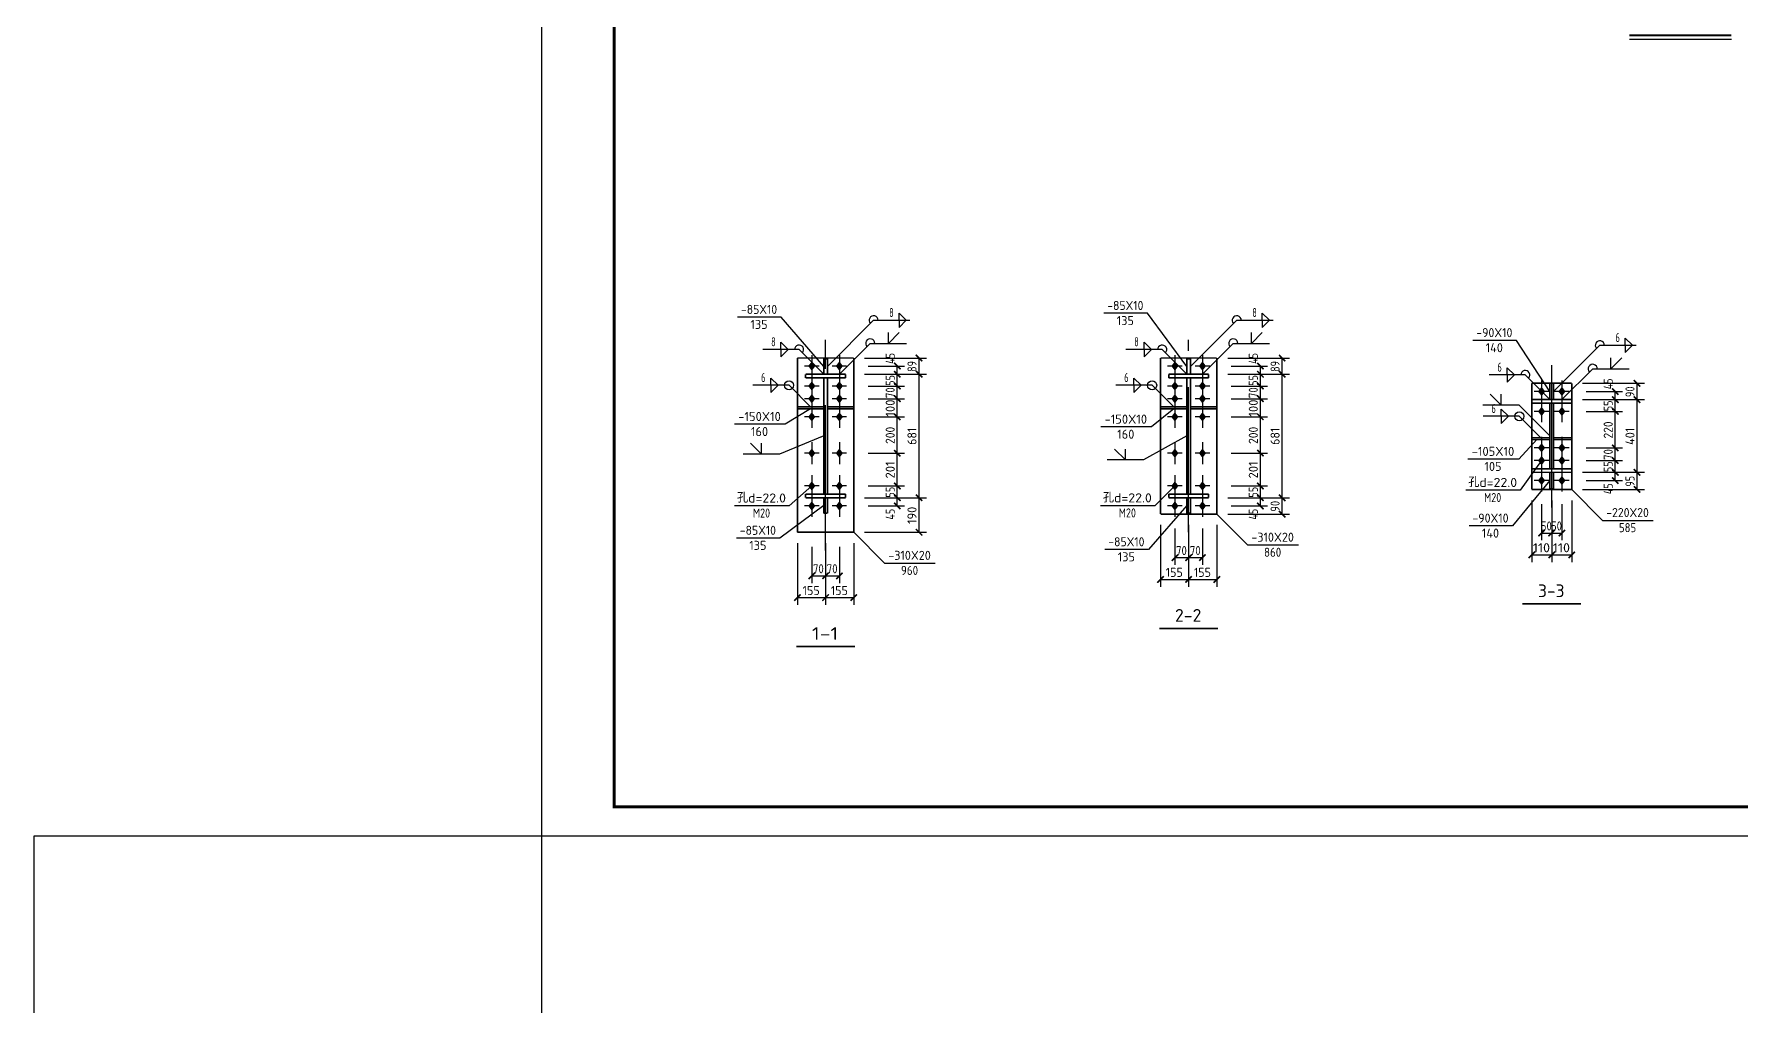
# Model space of a CAD drawing. Extents: x -17471 to 313636, y -71590 to 757901.
# Drawn here: x 170065 to 228823, y 549463 to 582924 of the extents above; entities that cross this region are included whole.
import ezdxf
from ezdxf.enums import TextEntityAlignment as Align

# ---------------------------------------------------------------- set-up
doc = ezdxf.new("R2010")
doc.units = 0
doc.header["$LTSCALE"] = 1000
doc.header["$MEASUREMENT"] = 0
doc.linetypes.add('6', pattern=[8.75, 5, -1.25, 1.25, -1.25])
for name, color, linetype in [('10', 7, 'Continuous'), ('20', 2, 'Continuous'), ('DIM_SYMB', 3, 'Continuous'), ('PUB_TITLE', 4, 'Continuous'), ('尺寸标注', 253, 'Continuous'), ('焊缝标注', 253, 'Continuous'), ('螺栓孔标注', 253, 'Continuous'), ('钢板标注', 253, 'Continuous')]:
    doc.layers.add(name, color=color, linetype=linetype)
doc.styles.add('TSSD_REIN', font='Tssdeng.shx', dxfattribs={"width": 0.7, "bigfont": 'hztxt.shx'})

msp = doc.modelspace()

# ---------------------------------------------------------------- linework, layer by layer
msp.add_lwpolyline([(187535.9, 543130.5), (170064.7, 543130.5), (170064.7, 555320.6), (187535.9, 555320.6)], close=True)
at = {"layer": '10', "color": 7, "linetype": '6'}
for p, q in [((197311.9, 565146.9), (197311.9, 572396.9)), ((209811.9, 565771.9), (209811.9, 572396.9)), ((222311.9, 566619.4), (222311.9, 571525.7))]:
    msp.add_line(p, q, dxfattribs=at)
at = {"layer": '10', "color": 253}
for p, q in [((196836.9, 571870.1), (196836.9, 571120.1)), ((197786.9, 571870.1), (197786.9, 571120.1)), ((209336.9, 571870.1), (209336.9, 571120.1)), ((210286.9, 571870.1), (210286.9, 571120.1)), ((197086.9, 571495.1), (196586.9, 571495.1)), ((196836.9, 571182.6), (196836.9, 570432.6)), ((198036.9, 571495.1), (197536.9, 571495.1)), ((197786.9, 571182.6), (197786.9, 570432.6)), ((209586.9, 571495.1), (209086.9, 571495.1)), ((209336.9, 571182.6), (209336.9, 570432.6)), ((210536.9, 571495.1), (210036.9, 571495.1)), ((210286.9, 571182.6), (210286.9, 570432.6)), ((197086.9, 570807.6), (196586.9, 570807.6)), ((196836.9, 570745.1), (196836.9, 569995.1)), ((198036.9, 570807.6), (197536.9, 570807.6)), ((197786.9, 570745.1), (197786.9, 569995.1)), ((209586.9, 570807.6), (209086.9, 570807.6)), ((209336.9, 570745.1), (209336.9, 569995.1)), ((210536.9, 570807.6), (210036.9, 570807.6)), ((210286.9, 570745.1), (210286.9, 569995.1)), ((222211.9, 570619.4), (221711.9, 570619.4)), ((221961.9, 570994.4), (221961.9, 570244.4)), ((222911.9, 570619.4), (222411.9, 570619.4)), ((222661.9, 570994.4), (222661.9, 570244.4)), ((197086.9, 570370.1), (196586.9, 570370.1)), ((196836.9, 570120.1), (196836.9, 569370.1)), ((198036.9, 570370.1), (197536.9, 570370.1)), ((197786.9, 570120.1), (197786.9, 569370.1)), ((209586.9, 570370.1), (209086.9, 570370.1)), ((209336.9, 570120.1), (209336.9, 569370.1)), ((210536.9, 570370.1), (210036.9, 570370.1)), ((210286.9, 570120.1), (210286.9, 569370.1)), ((221961.9, 570306.9), (221961.9, 569556.9)), ((222661.9, 570306.9), (222661.9, 569556.9)), ((197086.9, 569745.1), (196586.9, 569745.1)), ((198036.9, 569745.1), (197536.9, 569745.1)), ((209586.9, 569745.1), (209086.9, 569745.1)), ((210536.9, 569745.1), (210036.9, 569745.1)), ((222211.9, 569931.9), (221711.9, 569931.9)), ((222911.9, 569931.9), (222411.9, 569931.9)), ((196836.9, 568870.1), (196836.9, 568120.1)), ((197786.9, 568870.1), (197786.9, 568120.1)), ((209336.9, 568870.1), (209336.9, 568120.1)), ((210286.9, 568870.1), (210286.9, 568120.1)), ((221961.9, 569053.8), (221961.9, 568303.8)), ((222661.9, 569053.8), (222661.9, 568303.8)), ((197086.9, 568495.1), (196586.9, 568495.1)), ((198036.9, 568495.1), (197536.9, 568495.1)), ((209586.9, 568495.1), (209086.9, 568495.1)), ((210536.9, 568495.1), (210036.9, 568495.1)), ((222211.9, 568678.8), (221711.9, 568678.8)), ((222211.9, 568241.3), (221711.9, 568241.3)), ((221961.9, 568616.3), (221961.9, 567866.3)), ((222911.9, 568678.8), (222411.9, 568678.8)), ((222911.9, 568241.3), (222411.9, 568241.3)), ((222661.9, 568616.3), (222661.9, 567866.3)), ((196836.9, 567740.7), (196836.9, 566990.7)), ((197786.9, 567740.7), (197786.9, 566990.7)), ((209336.9, 567740.7), (209336.9, 566990.7)), ((210286.9, 567740.7), (210286.9, 566990.7)), ((221961.9, 567928.8), (221961.9, 567178.8)), ((222661.9, 567928.8), (222661.9, 567178.8)), ((197086.9, 567365.7), (196586.9, 567365.7)), ((196836.9, 567053.2), (196836.9, 566303.2)), ((198036.9, 567365.7), (197536.9, 567365.7)), ((197786.9, 567053.2), (197786.9, 566303.2)), ((209586.9, 567365.7), (209086.9, 567365.7)), ((209336.9, 567053.2), (209336.9, 566303.2)), ((210536.9, 567365.7), (210036.9, 567365.7)), ((210286.9, 567053.2), (210286.9, 566303.2)), ((222211.9, 567553.8), (221711.9, 567553.8)), ((222911.9, 567553.8), (222411.9, 567553.8)), ((197086.9, 566678.2), (196586.9, 566678.2)), ((198036.9, 566678.2), (197536.9, 566678.2)), ((209586.9, 566678.2), (209086.9, 566678.2)), ((210536.9, 566678.2), (210036.9, 566678.2))]:
    msp.add_line(p, q, dxfattribs=at)
at = {"layer": '10', "color": 3, "const_width": 56.2}
for points in [[(197999.4, 571213.8), (196624.4, 571213.8)], [(196624.4, 571213.8), (196624.4, 571088.8)], [(197999.4, 571088.8), (197999.4, 571213.8)], [(210499.4, 571213.8), (209124.4, 571213.8)], [(209124.4, 571213.8), (209124.4, 571088.8)], [(210499.4, 571088.8), (210499.4, 571213.8)], [(196624.4, 571088.8), (197999.4, 571088.8)], [(197249.4, 567084.4), (197249.4, 571088.8)], [(197374.4, 567084.4), (197374.4, 571088.8)], [(209124.4, 571088.8), (210499.4, 571088.8)], [(209749.4, 567084.4), (209749.4, 571088.8)], [(209874.4, 567084.4), (209874.4, 571088.8)], [(222999.4, 570338.2), (221624.4, 570338.2)], [(221624.4, 570338.2), (221624.4, 570213.2)], [(221624.4, 570213.2), (222999.4, 570213.2)], [(222249.4, 567960.1), (222249.4, 570213.2)], [(222374.4, 567960.1), (222374.4, 570213.2)], [(222999.4, 570213.2), (222999.4, 570338.2)], [(222999.4, 567960.1), (221624.4, 567960.1)], [(221624.4, 567960.1), (221624.4, 567835.1)], [(221624.4, 567835.1), (222999.4, 567835.1)], [(222999.4, 567835.1), (222999.4, 567960.1)], [(197999.4, 567084.4), (196624.4, 567084.4)], [(196624.4, 567084.4), (196624.4, 566959.4)], [(197999.4, 566959.4), (197999.4, 567084.4)], [(210499.4, 567084.4), (209124.4, 567084.4)], [(209124.4, 567084.4), (209124.4, 566959.4)], [(210499.4, 566959.4), (210499.4, 567084.4)], [(196624.4, 566959.4), (197999.4, 566959.4)], [(209124.4, 566959.4), (210499.4, 566959.4)]]:
    msp.add_lwpolyline(points, dxfattribs=at)
at = {"layer": '10', "const_width": 56.2}
for points in [[(221299.4, 563306.9), (223324.4, 563306.9)], [(208799.4, 562459.4), (210824.4, 562459.4)], [(196299.4, 561834.4), (198324.4, 561834.4)]]:
    msp.add_lwpolyline(points, dxfattribs=at)
at = {"layer": '10'}
for points in [[(196836.9, 571657.6), (196711.9, 571495.1), (196961.9, 571495.1), (196836.9, 571332.6)], [(197786.9, 571657.6), (197661.9, 571495.1), (197911.9, 571495.1), (197786.9, 571332.6)], [(209336.9, 571657.6), (209211.9, 571495.1), (209461.9, 571495.1), (209336.9, 571332.6)], [(210286.9, 571657.6), (210161.9, 571495.1), (210411.9, 571495.1), (210286.9, 571332.6)], [(196836.9, 570970.1), (196711.9, 570807.6), (196961.9, 570807.6), (196836.9, 570645.1)], [(197786.9, 570970.1), (197661.9, 570807.6), (197911.9, 570807.6), (197786.9, 570645.1)], [(209336.9, 570970.1), (209211.9, 570807.6), (209461.9, 570807.6), (209336.9, 570645.1)], [(210286.9, 570970.1), (210161.9, 570807.6), (210411.9, 570807.6), (210286.9, 570645.1)], [(221961.9, 570781.9), (221836.9, 570619.4), (222086.9, 570619.4), (221961.9, 570456.9)], [(222661.9, 570781.9), (222536.9, 570619.4), (222786.9, 570619.4), (222661.9, 570456.9)], [(196836.9, 570532.6), (196711.9, 570370.1), (196961.9, 570370.1), (196836.9, 570207.6)], [(197786.9, 570532.6), (197661.9, 570370.1), (197911.9, 570370.1), (197786.9, 570207.6)], [(209336.9, 570532.6), (209211.9, 570370.1), (209461.9, 570370.1), (209336.9, 570207.6)], [(210286.9, 570532.6), (210161.9, 570370.1), (210411.9, 570370.1), (210286.9, 570207.6)], [(221961.9, 570094.4), (221836.9, 569931.9), (222086.9, 569931.9), (221961.9, 569769.4)], [(222661.9, 570094.4), (222536.9, 569931.9), (222786.9, 569931.9), (222661.9, 569769.4)], [(196836.9, 569907.6), (196711.9, 569745.1), (196961.9, 569745.1), (196836.9, 569582.6)], [(197786.9, 569907.6), (197661.9, 569745.1), (197911.9, 569745.1), (197786.9, 569582.6)], [(209336.9, 569907.6), (209211.9, 569745.1), (209461.9, 569745.1), (209336.9, 569582.6)], [(210286.9, 569907.6), (210161.9, 569745.1), (210411.9, 569745.1), (210286.9, 569582.6)], [(221961.9, 568841.3), (221836.9, 568678.8), (222086.9, 568678.8), (221961.9, 568516.3)], [(222661.9, 568841.3), (222536.9, 568678.8), (222786.9, 568678.8), (222661.9, 568516.3)], [(196836.9, 568657.6), (196711.9, 568495.1), (196961.9, 568495.1), (196836.9, 568332.6)], [(197786.9, 568657.6), (197661.9, 568495.1), (197911.9, 568495.1), (197786.9, 568332.6)], [(209336.9, 568657.6), (209211.9, 568495.1), (209461.9, 568495.1), (209336.9, 568332.6)], [(210286.9, 568657.6), (210161.9, 568495.1), (210411.9, 568495.1), (210286.9, 568332.6)], [(221961.9, 568403.8), (221836.9, 568241.3), (222086.9, 568241.3), (221961.9, 568078.8)], [(222661.9, 568403.8), (222536.9, 568241.3), (222786.9, 568241.3), (222661.9, 568078.8)], [(221961.9, 567716.3), (221836.9, 567553.8), (222086.9, 567553.8), (221961.9, 567391.3)], [(222661.9, 567716.3), (222536.9, 567553.8), (222786.9, 567553.8), (222661.9, 567391.3)], [(196836.9, 567528.2), (196711.9, 567365.7), (196961.9, 567365.7), (196836.9, 567203.2)], [(197786.9, 567528.2), (197661.9, 567365.7), (197911.9, 567365.7), (197786.9, 567203.2)], [(209336.9, 567528.2), (209211.9, 567365.7), (209461.9, 567365.7), (209336.9, 567203.2)], [(210286.9, 567528.2), (210161.9, 567365.7), (210411.9, 567365.7), (210286.9, 567203.2)], [(196836.9, 566840.7), (196711.9, 566678.2), (196961.9, 566678.2), (196836.9, 566515.7)], [(197786.9, 566840.7), (197661.9, 566678.2), (197911.9, 566678.2), (197786.9, 566515.7)], [(209336.9, 566840.7), (209211.9, 566678.2), (209461.9, 566678.2), (209336.9, 566515.7)], [(210286.9, 566840.7), (210161.9, 566678.2), (210411.9, 566678.2), (210286.9, 566515.7)]]:
    msp.add_solid(points, dxfattribs=at)
at = {"layer": '20', "const_width": 56.2}
for points in [[(198280.7, 571771.9), (196343.2, 571771.9)], [(196343.2, 571771.9), (196343.2, 565771.9)], [(197374.4, 571745.1), (197249.4, 571745.1)], [(197249.4, 571745.1), (197249.4, 571213.8)], [(197374.4, 571213.8), (197374.4, 571745.1)], [(198280.7, 565771.9), (198280.7, 571771.9)], [(210780.7, 571771.9), (208843.2, 571771.9)], [(208843.2, 571771.9), (208843.2, 566396.9)], [(209874.4, 571745.1), (209749.4, 571745.1)], [(209749.4, 571745.1), (209749.4, 571213.8)], [(209874.4, 571213.8), (209874.4, 571745.1)], [(210780.7, 566396.9), (210780.7, 571771.9)], [(197249.4, 571213.8), (197374.4, 571213.8)], [(209749.4, 571213.8), (209874.4, 571213.8)], [(222999.4, 570900.7), (221624.4, 570900.7)], [(221624.4, 570900.7), (221624.4, 567244.4)], [(222374.4, 570900.7), (222249.4, 570900.7)], [(222249.4, 570900.7), (222249.4, 570338.2)], [(222374.4, 570338.2), (222374.4, 570900.7)], [(222999.4, 567244.4), (222999.4, 570900.7)], [(197249.4, 570088.8), (196343.2, 570088.8)], [(196343.2, 570088.8), (196343.2, 570026.3)], [(196343.2, 570026.3), (197249.4, 570026.3)], [(197249.4, 570026.3), (197249.4, 570088.8)], [(197374.4, 570088.8), (198280.7, 570088.8)], [(197374.4, 570026.3), (197374.4, 570088.8)], [(198280.7, 570026.3), (197374.4, 570026.3)], [(198280.7, 570088.8), (198280.7, 570026.3)], [(209749.4, 570088.8), (208843.2, 570088.8)], [(208843.2, 570088.8), (208843.2, 570026.3)], [(208843.2, 570026.3), (209749.4, 570026.3)], [(209749.4, 570026.3), (209749.4, 570088.8)], [(209874.4, 570088.8), (210780.7, 570088.8)], [(209874.4, 570026.3), (209874.4, 570088.8)], [(210780.7, 570026.3), (209874.4, 570026.3)], [(210780.7, 570088.8), (210780.7, 570026.3)], [(222249.4, 570338.2), (222374.4, 570338.2)], [(221624.4, 568960.1), (221624.4, 569022.6)], [(221624.4, 569022.6), (222249.4, 569022.6)], [(222249.4, 568960.1), (221624.4, 568960.1)], [(222249.4, 569022.6), (222249.4, 568960.1)], [(222999.4, 569022.6), (222374.4, 569022.6)], [(222374.4, 569022.6), (222374.4, 568960.1)], [(222374.4, 568960.1), (222999.4, 568960.1)], [(222999.4, 568960.1), (222999.4, 569022.6)], [(222249.4, 567835.1), (222374.4, 567835.1)], [(222249.4, 567272.6), (222249.4, 567835.1)], [(222374.4, 567835.1), (222374.4, 567272.6)], [(221624.4, 567244.4), (222999.4, 567244.4)], [(222374.4, 567272.6), (222249.4, 567272.6)], [(197249.4, 566959.4), (197374.4, 566959.4)], [(197249.4, 566428.2), (197249.4, 566959.4)], [(197374.4, 566428.2), (197249.4, 566428.2)], [(197374.4, 566959.4), (197374.4, 566428.2)], [(209749.4, 566959.4), (209874.4, 566959.4)], [(209749.4, 566428.2), (209749.4, 566959.4)], [(209874.4, 566428.2), (209749.4, 566428.2)], [(209874.4, 566959.4), (209874.4, 566428.2)], [(208843.2, 566396.9), (210780.7, 566396.9)], [(196343.2, 565771.9), (198280.7, 565771.9)]]:
    msp.add_lwpolyline(points, dxfattribs=at)
at = {"layer": 'DIM_SYMB', "const_width": 70}
msp.add_lwpolyline([(224985.7, 582887.9), (228499.2, 582887.9)], dxfattribs=at)
at = {"layer": 'DIM_SYMB'}
msp.add_lwpolyline([(224985.7, 582747.9), (228499.2, 582747.9)], dxfattribs=at)
at = {"layer": 'PUB_TITLE'}
msp.add_lwpolyline([(187535.9, 555320.6), (271635.9, 555320.6), (271635.9, 614720.6), (187535.9, 614720.6)], close=True, dxfattribs=at)
at = {"layer": 'PUB_TITLE', "const_width": 100}
msp.add_lwpolyline([(190035.9, 556320.6), (270635.9, 556320.6), (270635.9, 613720.6), (190035.9, 613720.6)], close=True, dxfattribs=at)
at = {"layer": '尺寸标注'}
for p, q in [((198655.7, 571771.9), (200780.7, 571771.9)), ((200530.7, 571213.8), (200530.7, 571771.9)), ((211155.7, 571771.9), (213280.7, 571771.9)), ((213030.7, 571213.8), (213030.7, 571771.9)), ((198655.7, 571213.8), (200780.7, 571213.8)), ((198655.7, 571213.8), (200780.7, 571213.8)), ((198780.7, 571495.1), (200030.7, 571495.1)), ((198780.7, 571213.8), (200030.7, 571213.8)), ((198780.7, 571213.8), (200030.7, 571213.8)), ((199780.7, 571213.8), (199780.7, 571495.1)), ((199780.7, 570807.6), (199780.7, 571213.8)), ((200530.7, 566959.4), (200530.7, 571213.8)), ((211155.7, 571213.8), (213280.7, 571213.8)), ((211155.7, 571213.8), (213280.7, 571213.8)), ((211280.7, 571495.1), (212530.7, 571495.1)), ((211280.7, 571213.8), (212530.7, 571213.8)), ((211280.7, 571213.8), (212530.7, 571213.8)), ((212280.7, 571213.8), (212280.7, 571495.1)), ((212280.7, 570807.6), (212280.7, 571213.8)), ((213030.7, 566959.4), (213030.7, 571213.8)), ((198780.7, 570807.6), (200030.7, 570807.6)), ((198780.7, 570807.6), (200030.7, 570807.6)), ((199780.7, 570370.1), (199780.7, 570807.6)), ((211280.7, 570807.6), (212530.7, 570807.6)), ((211280.7, 570807.6), (212530.7, 570807.6)), ((212280.7, 570370.1), (212280.7, 570807.6)), ((223374.4, 570900.7), (225499.4, 570900.7)), ((223499.4, 570619.4), (224749.4, 570619.4)), ((224499.4, 570338.2), (224499.4, 570619.4)), ((225249.4, 570338.2), (225249.4, 570900.7)), ((198780.7, 570370.1), (200030.7, 570370.1)), ((198780.7, 570370.1), (200030.7, 570370.1)), ((199780.7, 569745.1), (199780.7, 570370.1)), ((211280.7, 570370.1), (212530.7, 570370.1)), ((211280.7, 570370.1), (212530.7, 570370.1)), ((212280.7, 569745.1), (212280.7, 570370.1)), ((223374.4, 570338.2), (225499.4, 570338.2)), ((223374.4, 570338.2), (225499.4, 570338.2)), ((223499.4, 570338.2), (224749.4, 570338.2)), ((223499.4, 570338.2), (224749.4, 570338.2)), ((224499.4, 569931.9), (224499.4, 570338.2)), ((225249.4, 567835.1), (225249.4, 570338.2)), ((198780.7, 569745.1), (200030.7, 569745.1)), ((198780.7, 569745.1), (200030.7, 569745.1)), ((199780.7, 568495.1), (199780.7, 569745.1)), ((211280.7, 569745.1), (212530.7, 569745.1)), ((211280.7, 569745.1), (212530.7, 569745.1)), ((212280.7, 568495.1), (212280.7, 569745.1)), ((223499.4, 569931.9), (224749.4, 569931.9)), ((223499.4, 569931.9), (224749.4, 569931.9)), ((224499.4, 568678.8), (224499.4, 569931.9)), ((198780.7, 568495.1), (200030.7, 568495.1)), ((198780.7, 568495.1), (200030.7, 568495.1)), ((199780.7, 567365.7), (199780.7, 568495.1)), ((211280.7, 568495.1), (212530.7, 568495.1)), ((211280.7, 568495.1), (212530.7, 568495.1)), ((212280.7, 567365.7), (212280.7, 568495.1)), ((223499.4, 568678.8), (224749.4, 568678.8)), ((223499.4, 568678.8), (224749.4, 568678.8)), ((223499.4, 568241.3), (224749.4, 568241.3)), ((223499.4, 568241.3), (224749.4, 568241.3)), ((224499.4, 568241.3), (224499.4, 568678.8)), ((224499.4, 567835.1), (224499.4, 568241.3)), ((223374.4, 567835.1), (225499.4, 567835.1)), ((223374.4, 567835.1), (225499.4, 567835.1)), ((223499.4, 567835.1), (224749.4, 567835.1)), ((223499.4, 567835.1), (224749.4, 567835.1)), ((224499.4, 567553.8), (224499.4, 567835.1)), ((225249.4, 567244.4), (225249.4, 567835.1)), ((198780.7, 567365.7), (200030.7, 567365.7)), ((198780.7, 567365.7), (200030.7, 567365.7)), ((199780.7, 566959.4), (199780.7, 567365.7)), ((211280.7, 567365.7), (212530.7, 567365.7)), ((211280.7, 567365.7), (212530.7, 567365.7)), ((212280.7, 566959.4), (212280.7, 567365.7)), ((223374.4, 567244.4), (225499.4, 567244.4)), ((223499.4, 567553.8), (224749.4, 567553.8)), ((198655.7, 566959.4), (200780.7, 566959.4)), ((198655.7, 566959.4), (200780.7, 566959.4)), ((198780.7, 566959.4), (200030.7, 566959.4)), ((198780.7, 566959.4), (200030.7, 566959.4)), ((198780.7, 566678.2), (200030.7, 566678.2)), ((199780.7, 566678.2), (199780.7, 566959.4)), ((200530.7, 565771.9), (200530.7, 566959.4)), ((211155.7, 566959.4), (213280.7, 566959.4)), ((211155.7, 566959.4), (213280.7, 566959.4)), ((211280.7, 566959.4), (212530.7, 566959.4)), ((211280.7, 566959.4), (212530.7, 566959.4)), ((211280.7, 566678.2), (212530.7, 566678.2)), ((212280.7, 566678.2), (212280.7, 566959.4)), ((213030.7, 566396.9), (213030.7, 566959.4)), ((221624.4, 566869.4), (221624.4, 564744.4)), ((221961.9, 566744.4), (221961.9, 565494.4)), ((222311.9, 566869.4), (222311.9, 564744.4)), ((222311.9, 566869.4), (222311.9, 564744.4)), ((222311.9, 566744.4), (222311.9, 565494.4)), ((222311.9, 566744.4), (222311.9, 565494.4)), ((222661.9, 566744.4), (222661.9, 565494.4)), ((222999.4, 566869.4), (222999.4, 564744.4)), ((208843.2, 566021.9), (208843.2, 563896.9)), ((209336.9, 565896.9), (209336.9, 564646.9)), ((209811.9, 566021.9), (209811.9, 563896.9)), ((209811.9, 566021.9), (209811.9, 563896.9)), ((209811.9, 565896.9), (209811.9, 564646.9)), ((209811.9, 565896.9), (209811.9, 564646.9)), ((210286.9, 565896.9), (210286.9, 564646.9)), ((210780.7, 566021.9), (210780.7, 563896.9)), ((211155.7, 566396.9), (213280.7, 566396.9)), ((196343.2, 565396.9), (196343.2, 563271.9)), ((196836.9, 565271.9), (196836.9, 564021.9)), ((197311.9, 565396.9), (197311.9, 563271.9)), ((197311.9, 565396.9), (197311.9, 563271.9)), ((197311.9, 565271.9), (197311.9, 564021.9)), ((197311.9, 565271.9), (197311.9, 564021.9)), ((197786.9, 565271.9), (197786.9, 564021.9)), ((198280.7, 565396.9), (198280.7, 563271.9)), ((198655.7, 565771.9), (200780.7, 565771.9)), ((221961.9, 565744.4), (222311.9, 565744.4)), ((222311.9, 565744.4), (222661.9, 565744.4)), ((209336.9, 564896.9), (209811.9, 564896.9)), ((209811.9, 564896.9), (210286.9, 564896.9)), ((221624.4, 564994.4), (222311.9, 564994.4)), ((222311.9, 564994.4), (222999.4, 564994.4)), ((196836.9, 564271.9), (197311.9, 564271.9)), ((197311.9, 564271.9), (197786.9, 564271.9)), ((208843.2, 564146.9), (209811.9, 564146.9)), ((209811.9, 564146.9), (210780.7, 564146.9)), ((196343.2, 563521.9), (197311.9, 563521.9)), ((197311.9, 563521.9), (198280.7, 563521.9))]:
    msp.add_line(p, q, dxfattribs=at)
at = {"layer": '尺寸标注', "const_width": 56.2}
for points in [[(200420.2, 571882.4), (200641.1, 571661.4)], [(212920.2, 571882.4), (213141.1, 571661.4)], [(199670.2, 571605.6), (199891.1, 571384.6)], [(199670.2, 571324.3), (199891.1, 571103.3)], [(199670.2, 571324.3), (199891.1, 571103.3)], [(200420.2, 571324.3), (200641.1, 571103.3)], [(200420.2, 571324.3), (200641.1, 571103.3)], [(212170.2, 571605.6), (212391.1, 571384.6)], [(212170.2, 571324.3), (212391.1, 571103.3)], [(212170.2, 571324.3), (212391.1, 571103.3)], [(212920.2, 571324.3), (213141.1, 571103.3)], [(212920.2, 571324.3), (213141.1, 571103.3)], [(199670.2, 570918.1), (199891.1, 570697.1)], [(199670.2, 570918.1), (199891.1, 570697.1)], [(212170.2, 570918.1), (212391.1, 570697.1)], [(212170.2, 570918.1), (212391.1, 570697.1)], [(224388.9, 570729.9), (224609.9, 570509)], [(225138.9, 571011.2), (225359.9, 570790.2)], [(199670.2, 570480.6), (199891.1, 570259.6)], [(199670.2, 570480.6), (199891.1, 570259.6)], [(212170.2, 570480.6), (212391.1, 570259.6)], [(212170.2, 570480.6), (212391.1, 570259.6)], [(224388.9, 570448.7), (224609.9, 570227.7)], [(224388.9, 570448.7), (224609.9, 570227.7)], [(224388.9, 570042.4), (224609.9, 569821.5)], [(224388.9, 570042.4), (224609.9, 569821.5)], [(225138.9, 570448.7), (225359.9, 570227.7)], [(225138.9, 570448.7), (225359.9, 570227.7)], [(199670.2, 569855.6), (199891.1, 569634.6)], [(199670.2, 569855.6), (199891.1, 569634.6)], [(212170.2, 569855.6), (212391.1, 569634.6)], [(212170.2, 569855.6), (212391.1, 569634.6)], [(224388.9, 568789.3), (224609.9, 568568.3)], [(224388.9, 568789.3), (224609.9, 568568.3)], [(199670.2, 568605.6), (199891.1, 568384.6)], [(199670.2, 568605.6), (199891.1, 568384.6)], [(212170.2, 568605.6), (212391.1, 568384.6)], [(212170.2, 568605.6), (212391.1, 568384.6)], [(224388.9, 568351.8), (224609.9, 568130.8)], [(224388.9, 568351.8), (224609.9, 568130.8)], [(224388.9, 567945.5), (224609.9, 567724.6)], [(224388.9, 567945.5), (224609.9, 567724.6)], [(224388.9, 567664.3), (224609.9, 567443.3)], [(225138.9, 567945.5), (225359.9, 567724.6)], [(225138.9, 567945.5), (225359.9, 567724.6)], [(199670.2, 567476.2), (199891.1, 567255.2)], [(199670.2, 567476.2), (199891.1, 567255.2)], [(199670.2, 567069.9), (199891.1, 566848.9)], [(199670.2, 567069.9), (199891.1, 566848.9)], [(200420.2, 567069.9), (200641.1, 566848.9)], [(200420.2, 567069.9), (200641.1, 566848.9)], [(212170.2, 567476.2), (212391.1, 567255.2)], [(212170.2, 567476.2), (212391.1, 567255.2)], [(212170.2, 567069.9), (212391.1, 566848.9)], [(212170.2, 567069.9), (212391.1, 566848.9)], [(212920.2, 567069.9), (213141.1, 566848.9)], [(212920.2, 567069.9), (213141.1, 566848.9)], [(225138.9, 567354.9), (225359.9, 567134)], [(199670.2, 566788.7), (199891.1, 566567.7)], [(212170.2, 566788.7), (212391.1, 566567.7)], [(212920.2, 566507.4), (213141.1, 566286.4)], [(200420.2, 565882.4), (200641.1, 565661.4)], [(221851.4, 565634), (222072.4, 565854.9)], [(222201.4, 565634), (222422.4, 565854.9)], [(222201.4, 565634), (222422.4, 565854.9)], [(222551.4, 565634), (222772.4, 565854.9)], [(209226.4, 564786.4), (209447.4, 565007.4)], [(209701.4, 564786.4), (209922.4, 565007.4)], [(209701.4, 564786.4), (209922.4, 565007.4)], [(210176.4, 564786.4), (210397.4, 565007.4)], [(221513.9, 564884), (221734.9, 565104.9)], [(222201.4, 564884), (222422.4, 565104.9)], [(222201.4, 564884), (222422.4, 565104.9)], [(222888.9, 564884), (223109.9, 565104.9)], [(196726.4, 564161.4), (196947.4, 564382.4)], [(197201.4, 564161.4), (197422.4, 564382.4)], [(197201.4, 564161.4), (197422.4, 564382.4)], [(197676.4, 564161.4), (197897.4, 564382.4)], [(208732.7, 564036.4), (208953.6, 564257.4)], [(209701.4, 564036.4), (209922.4, 564257.4)], [(209701.4, 564036.4), (209922.4, 564257.4)], [(210670.2, 564036.4), (210891.1, 564257.4)], [(196232.7, 563411.4), (196453.6, 563632.4)], [(197201.4, 563411.4), (197422.4, 563632.4)], [(197201.4, 563411.4), (197422.4, 563632.4)], [(198170.2, 563411.4), (198391.1, 563632.4)]]:
    msp.add_lwpolyline(points, dxfattribs=at)
at = {"layer": '焊缝标注'}
for p, q in [((197374.4, 571479.5), (198966, 573069.8)), ((198966, 573069.8), (200216, 573069.8)), ((199841, 573319.8), (200091, 573069.8)), ((199841, 573069.8), (199841, 573319.8)), ((199841, 572819.8), (200091, 573069.8)), ((199841, 573069.8), (199841, 572819.8)), ((209874.4, 571479.5), (211466, 573069.8)), ((211466, 573069.8), (212716, 573069.8)), ((212341, 573319.8), (212591, 573069.8)), ((212341, 573069.8), (212341, 573319.8)), ((212341, 572819.8), (212591, 573069.8)), ((212341, 573069.8), (212341, 572819.8)), ((196026.9, 572063.4), (195776.9, 572313.4)), ((195776.9, 572063.4), (195776.9, 572313.4)), ((199473, 572274.1), (199473, 572649.1)), ((199473, 572274.1), (199848, 572649.1)), ((208526.9, 572063.4), (208276.9, 572313.4)), ((208276.9, 572063.4), (208276.9, 572313.4)), ((211973, 572274.1), (211973, 572649.1)), ((211973, 572274.1), (212348, 572649.1)), ((224841, 572459.8), (225091, 572209.8)), ((224841, 572209.8), (224841, 572459.8)), ((196401.9, 572063.4), (195151.9, 572063.4)), ((196026.9, 572063.4), (195776.9, 571813.4)), ((195776.9, 572063.4), (195776.9, 571813.4)), ((197249.4, 571213.8), (196401.9, 572063.4)), ((197786.9, 571213.8), (198848, 572274.1)), ((198848, 572274.1), (200098, 572274.1)), ((208901.9, 572063.4), (207651.9, 572063.4)), ((208526.9, 572063.4), (208276.9, 571813.4)), ((208276.9, 572063.4), (208276.9, 571813.4)), ((209749.4, 571213.8), (208901.9, 572063.4)), ((210286.9, 571213.8), (211348, 572274.1)), ((211348, 572274.1), (212598, 572274.1)), ((222374.4, 570619.4), (223966, 572209.8)), ((223966, 572209.8), (225216, 572209.8)), ((224348, 571398.4), (224348, 571773.4)), ((224348, 571398.4), (224723, 571773.4)), ((224841, 571959.8), (225091, 572209.8)), ((224841, 572209.8), (224841, 571959.8)), ((221401.9, 571187.7), (220151.9, 571187.7)), ((221026.9, 571187.7), (220776.9, 571437.7)), ((220776.9, 571187.7), (220776.9, 571437.7)), ((221026.9, 571187.7), (220776.9, 570937.7)), ((220776.9, 571187.7), (220776.9, 570937.7)), ((222249.4, 570338.2), (221401.9, 571187.7)), ((222661.9, 570338.2), (223723, 571398.4)), ((223723, 571398.4), (224973, 571398.4)), ((196054.7, 570832.2), (194804.7, 570832.2)), ((195679.7, 570832.2), (195429.7, 571082.2)), ((195429.7, 570832.2), (195429.7, 571082.2)), ((195679.7, 570832.2), (195429.7, 570582.2)), ((195429.7, 570832.2), (195429.7, 570582.2)), ((196796.3, 570088.8), (196054.7, 570832.2)), ((208554.7, 570832.2), (207304.7, 570832.2)), ((208179.7, 570832.2), (207929.7, 571082.2)), ((207929.7, 570832.2), (207929.7, 571082.2)), ((208179.7, 570832.2), (207929.7, 570582.2)), ((207929.7, 570832.2), (207929.7, 570582.2)), ((209296.3, 570088.8), (208554.7, 570832.2)), ((221190, 570148.6), (219940, 570148.6)), ((220565, 570148.6), (220190, 570523.6)), ((220565, 570148.6), (220565, 570523.6)), ((220820.3, 569765.9), (220570.3, 570015.9)), ((220570.3, 569765.9), (220570.3, 570015.9)), ((222249.4, 569086.6), (221190, 570148.6)), ((221195.3, 569765.9), (219945.3, 569765.9)), ((220820.3, 569765.9), (220570.3, 569515.9)), ((220570.3, 569765.9), (220570.3, 569515.9)), ((221936.9, 569022.6), (221195.3, 569765.9)), ((195103.2, 568463.1), (194728.2, 568838.1)), ((195103.2, 568463.1), (195103.2, 568838.1)), ((197249.4, 569086.6), (195728.2, 568463.1)), ((209749.4, 569086.6), (208257.3, 568259.8)), ((195728.2, 568463.1), (194478.2, 568463.1)), ((208257.3, 568259.8), (207007.3, 568259.8)), ((207632.3, 568259.8), (207257.3, 568634.8)), ((207632.3, 568259.8), (207632.3, 568634.8))]:
    msp.add_line(p, q, dxfattribs=at)
for centre in [(196054.7, 570832.2), (208554.7, 570832.2), (221195.3, 569765.9)]:
    msp.add_circle(centre, 156.2, dxfattribs=at)
for centre, start, end in [((198966, 573069.8), 0, 224.977194), ((211466, 573069.8), 0, 224.977194), ((198848, 572274.1), 0, 224.977194), ((211348, 572274.1), 0, 224.977194), ((223966, 572209.8), 0, 224.977194), ((196401.9, 572063.4), 314.931548, 180.000005), ((208901.9, 572063.4), 314.931548, 180.000005), ((221401.9, 571187.7), 314.931578, 180.000005), ((223723, 571398.4), 0, 224.977194)]:
    msp.add_arc(centre, 156.2, start, end, dxfattribs=at)
for points in [[(197249.4, 571213.8), (197174.4, 571315.6), (197147.9, 571289.1)], [(197374.4, 571479.5), (197476.1, 571554.5), (197449.6, 571581.1)], [(197786.9, 571213.8), (197888.6, 571288.9), (197862.1, 571315.4)], [(209749.4, 571213.8), (209674.4, 571315.6), (209647.9, 571289.1)], [(209874.4, 571479.5), (209976.1, 571554.5), (209949.6, 571581.1)], [(210286.9, 571213.8), (210388.6, 571288.9), (210362.1, 571315.4)], [(222374.4, 570619.4), (222476.1, 570694.5), (222449.6, 570721.1)], [(196796.3, 570088.8), (196721.3, 570190.6), (196694.7, 570164.1)], [(209296.3, 570088.8), (209221.3, 570190.6), (209194.7, 570164.1)], [(222249.4, 570338.2), (222174.4, 570439.9), (222147.9, 570413.4)], [(222661.9, 570338.2), (222763.6, 570413.3), (222737.1, 570439.8)], [(197249.4, 569086.6), (197126.6, 569056.6), (197140.9, 569021.9)], [(209749.4, 569086.6), (209631, 569042.4), (209649.2, 569009.6)], [(221936.9, 569022.6), (221861.9, 569124.3), (221835.4, 569097.8)], [(222249.4, 569086.6), (222174.4, 569188.4), (222147.9, 569161.9)]]:
    msp.add_solid(points, dxfattribs=at)
at = {"layer": '螺栓孔标注'}
for p, q in [((221961.9, 568241.3), (221226.7, 567217.6)), ((196836.9, 567365.7), (196054.7, 566682.5)), ((209336.9, 567365.7), (208650.3, 566687.1)), ((221226.7, 567217.6), (219351.7, 567217.6)), ((196054.7, 566682.5), (194179.7, 566682.5)), ((208650.3, 566687.1), (206775.3, 566687.1))]:
    msp.add_line(p, q, dxfattribs=at)
at = {"layer": '螺栓孔标注', "const_width": 12.5}
for points in [[(221968.2, 568241.3, 1), (221955.7, 568241.3, 1), (221968.2, 568241.3, 1)], [(196843.2, 567365.7, 1), (196830.7, 567365.7, 1), (196843.2, 567365.7, 1)], [(209343.2, 567365.7, 1), (209330.7, 567365.7, 1), (209343.2, 567365.7, 1)]]:
    msp.add_lwpolyline(points, format="xyb", dxfattribs=at)
at = {"layer": '钢板标注'}
for p, q in [((195781.5, 573177.7), (194281.5, 573177.7)), ((197249.4, 571479.5), (195781.5, 573177.7)), ((208391.4, 573312.2), (206891.4, 573312.2)), ((209749.4, 571479.5), (208391.4, 573312.2)), ((221095.3, 572376.6), (219595.3, 572376.6)), ((222249.4, 570619.4), (221095.3, 572376.6)), ((196796.3, 570026.3), (195923.9, 569489.4)), ((209296.3, 570026.3), (208533.4, 569397.9)), ((195923.9, 569489.4), (194173.9, 569489.4)), ((208533.4, 569397.9), (206783.4, 569397.9)), ((221796.3, 568960.1), (221175.4, 568288.3)), ((221175.4, 568288.3), (219425.4, 568288.3)), ((222249.4, 567553.8), (220963.3, 565991.3)), ((222999.4, 567244.4), (224057.1, 566180.8)), ((197249.4, 566693.8), (195741.8, 565570.4)), ((209749.4, 566693.8), (208428, 565175.3)), ((210780.7, 566396.9), (211838.4, 565333.3)), ((220963.3, 565991.3), (219463.3, 565991.3)), ((224057.1, 566180.8), (225807.1, 566180.8)), ((195741.8, 565570.4), (194241.8, 565570.4)), ((198280.7, 565771.9), (199338.4, 564708.3)), ((211838.4, 565333.3), (213588.4, 565333.3)), ((199338.4, 564708.3), (201088.4, 564708.3)), ((208428, 565175.3), (206928, 565175.3))]:
    msp.add_line(p, q, dxfattribs=at)
at = {"layer": '钢板标注', "const_width": 12.5}
for points in [[(197255.7, 571479.5, 1), (197243.2, 571479.5, 1), (197255.7, 571479.5, 1)], [(209755.7, 571479.5, 1), (209743.2, 571479.5, 1), (209755.7, 571479.5, 1)], [(222255.7, 570619.4, 1), (222243.2, 570619.4, 1), (222255.7, 570619.4, 1)], [(196802.5, 570026.3, 1), (196790, 570026.3, 1), (196802.5, 570026.3, 1)], [(209302.5, 570026.3, 1), (209290, 570026.3, 1), (209302.5, 570026.3, 1)], [(221802.5, 568960.1, 1), (221790, 568960.1, 1), (221802.5, 568960.1, 1)], [(222255.7, 567553.8, 1), (222243.2, 567553.8, 1), (222255.7, 567553.8, 1)], [(223005.7, 567244.4, 1), (222993.2, 567244.4, 1), (223005.7, 567244.4, 1)], [(197255.7, 566693.8, 1), (197243.2, 566693.8, 1), (197255.7, 566693.8, 1)], [(209755.7, 566693.8, 1), (209743.2, 566693.8, 1), (209755.7, 566693.8, 1)], [(210786.9, 566396.9, 1), (210774.4, 566396.9, 1), (210786.9, 566396.9, 1)], [(198286.9, 565771.9, 1), (198274.4, 565771.9, 1), (198286.9, 565771.9, 1)]]:
    msp.add_lwpolyline(points, format="xyb", dxfattribs=at)

# ---------------------------------------------------------------- texts
at = {"layer": '10', "style": 'TSSD_REIN'}
for s, width, p, p2 in [('3-3', 0.902572, (221839.4, 563538.8), (222750.7, 563538.8)), ('2-2', 0.902571, (209339.4, 562691.3), (210250.7, 562691.3)), ('1-1', 0.984623, (196839.4, 562066.3), (197750.7, 562066.3))]:
    msp.add_text(s, height=437.5, dxfattribs=dict(at, width=width)).set_placement(p, p2, align=Align.FIT)
at = {"layer": '尺寸标注', "style": 'TSSD_REIN'}
for s, width, p, p2 in [('45', 0.91, (199693.2, 571571.6), (199693.2, 571943.5)), ('45', 0.91, (212193.2, 571571.6), (212193.2, 571943.5)), ('55', 0.91, (199693.2, 570813.8), (199693.2, 571185.7)), ('89', 0.937575, (200443.2, 571296), (200443.2, 571667.9)), ('55', 0.91, (212193.2, 570813.8), (212193.2, 571185.7)), ('89', 0.937575, (212943.2, 571296), (212943.2, 571667.9)), ('70', 0.91, (199693.2, 570392), (199693.2, 570763.8)), ('70', 0.91, (212193.2, 570392), (212193.2, 570763.8)), ('45', 0.91, (224411.9, 570696), (224411.9, 571067.9)), ('90', 0.91, (225161.9, 570422.6), (225161.9, 570794.4)), ('100', 0.91, (199693.2, 569751.3), (199693.2, 570342)), ('100', 0.91, (212193.2, 569751.3), (212193.2, 570342)), ('55', 0.91, (224411.9, 569938.2), (224411.9, 570310.1)), ('200', 0.91, (199693.2, 568813.8), (199693.2, 569404.5)), ('200', 0.91, (212193.2, 568813.8), (212193.2, 569404.5)), ('220', 0.91, (224411.9, 568999.1), (224411.9, 569589.8)), ('681', 1.002857, (200443.2, 568780.4), (200443.2, 569371)), ('681', 1.002857, (212943.2, 568780.4), (212943.2, 569371)), ('401', 1.002857, (225161.9, 568780.4), (225161.9, 569371)), ('70', 0.91, (224411.9, 568263.2), (224411.9, 568635.1)), ('201', 1.002857, (199693.2, 567624.1), (199693.2, 568214.8)), ('201', 1.002857, (212193.2, 567624.1), (212193.2, 568214.8)), ('55', 0.91, (224411.9, 567841.3), (224411.9, 568213.2)), ('95', 0.91, (225161.9, 567342.9), (225161.9, 567714.8)), ('55', 0.91, (199693.2, 566965.7), (199693.2, 567337.5)), ('55', 0.91, (212193.2, 566965.7), (212193.2, 567337.5)), ('45', 0.91, (224411.9, 567083.5), (224411.9, 567455.4)), ('45', 0.91, (199693.2, 566207.9), (199693.2, 566579.7)), ('190', 0.91, (200443.2, 566059.4), (200443.2, 566650)), ('45', 0.91, (212193.2, 566207.9), (212193.2, 566579.7)), ('90', 0.91, (212943.2, 566481.3), (212943.2, 566853.2))]:
    msp.add_text(s, height=312.5, rotation=90, dxfattribs=dict(at, width=width)).set_placement(p, p2, align=Align.FIT)
for s, width, p, p2 in [('50', 0.910002, (221940, 565831.9), (222311.9, 565831.9)), ('50', 0.909993, (222290, 565831.9), (222661.9, 565831.9)), ('70', 0.910002, (209377.5, 564984.4), (209749.4, 564984.4)), ('70', 0.910002, (209852.5, 564984.4), (210224.4, 564984.4)), ('110', 0.909998, (221661.9, 565081.9), (222252.5, 565081.9)), ('110', 0.910001, (222349.4, 565081.9), (222940, 565081.9)), ('70', 0.91, (196877.5, 564359.4), (197249.4, 564359.4)), ('70', 0.91, (197352.5, 564359.4), (197724.4, 564359.4)), ('155', 0.909998, (209021.3, 564234.4), (209611.9, 564234.4)), ('155', 0.909998, (209990, 564234.4), (210580.7, 564234.4)), ('155', 0.91, (196521.3, 563609.4), (197111.9, 563609.4)), ('155', 0.91, (197490, 563609.4), (198080.7, 563609.4))]:
    msp.add_text(s, height=312.5, dxfattribs=dict(at, width=width)).set_placement(p, p2, align=Align.FIT)
at = {"layer": '焊缝标注', "style": 'TSSD_REIN'}
for s, width, p, p2 in [('8', 0.909999, (199503.5, 573182.3), (199656.7, 573182.3)), ('8', 0.910005, (212003.5, 573182.3), (212156.7, 573182.3)), ('8', 0.909999, (195439.4, 572175.9), (195592.5, 572175.9)), ('8', 0.910005, (207939.4, 572175.9), (208092.5, 572175.9)), ('6', 0.980005, (224503.5, 572322.3), (224656.7, 572322.3)), ('6', 0.979999, (195092.2, 570944.7), (195245.3, 570944.7)), ('6', 0.980005, (207592.2, 570944.7), (207745.3, 570944.7)), ('6', 0.980005, (220439.4, 571300.2), (220592.5, 571300.2)), ('6', 0.980005, (220232.8, 569878.4), (220386, 569878.4))]:
    msp.add_text(s, height=312.5, dxfattribs=dict(at, width=width)).set_placement(p, p2, align=Align.FIT)
at = {"layer": '螺栓孔标注', "style": 'TSSD_REIN'}
for s, width, p, p2 in [('孔d=22.0', 1.038075, (219436.1, 567330.1), (221120.5, 567330.1)), ('孔d=22.0', 1.038074, (194264.1, 566795), (195948.5, 566795)), ('孔d=22.0', 1.038075, (206859.7, 566799.6), (208544.1, 566799.6)), ('M20', 0.847242, (219983, 566811.3), (220573.6, 566811.3)), ('M20', 0.847241, (194811, 566276.2), (195401.6, 566276.2)), ('M20', 0.847242, (207406.6, 566280.9), (207997.2, 566280.9))]:
    msp.add_text(s, height=312.5, dxfattribs=dict(at, width=width)).set_placement(p, p2, align=Align.FIT)
at = {"layer": '钢板标注', "style": 'TSSD_REIN'}
for s, width, p, p2 in [('-85X10', 0.8645, (194397.1, 573290.2), (195643.9, 573290.2)), ('-85X10', 0.864501, (207007, 573424.7), (208253.9, 573424.7)), ('135', 0.91, (194725.2, 572771.5), (195315.8, 572771.5)), ('135', 0.910001, (207335.2, 572906), (207925.8, 572906)), ('-90X10', 0.864499, (219711, 572489.1), (220957.8, 572489.1)), ('140', 0.909998, (220039.1, 571970.3), (220629.7, 571970.3)), ('-150X10', 0.871, (194305.2, 569601.9), (195770.8, 569601.9)), ('160', 0.91, (194742.7, 569083.1), (195333.3, 569083.1)), ('-150X10', 0.870999, (206914.6, 569510.4), (208380.2, 569510.4)), ('160', 0.909998, (207352.1, 568991.7), (207942.7, 568991.7)), ('-105X10', 0.871, (219556.6, 568400.8), (221022.3, 568400.8)), ('105', 0.910001, (219994.1, 567882.1), (220584.8, 567882.1)), ('-220X20', 0.871, (224188.4, 566293.3), (225654, 566293.3)), ('-85X10', 0.8645, (194357.4, 565682.9), (195604.3, 565682.9)), ('-90X10', 0.864501, (219579, 566103.8), (220825.8, 566103.8)), ('140', 0.910001, (219907.1, 565585.1), (220497.7, 565585.1)), ('585', 0.910001, (224625.9, 565774.6), (225216.5, 565774.6)), ('135', 0.91, (194685.5, 565164.2), (195276.2, 565164.2)), ('-85X10', 0.864501, (207043.6, 565287.8), (208290.5, 565287.8)), ('-310X20', 0.871, (211969.6, 565445.8), (213435.2, 565445.8)), ('-310X20', 0.871, (199469.6, 564820.8), (200935.2, 564820.8)), ('135', 0.910001, (207371.7, 564769.1), (207962.4, 564769.1)), ('860', 0.910001, (212407.1, 564927.1), (212997.7, 564927.1)), ('960', 0.910001, (199907.1, 564302.1), (200497.7, 564302.1))]:
    msp.add_text(s, height=312.5, dxfattribs=dict(at, width=width)).set_placement(p, p2, align=Align.FIT)

doc.saveas('drawing.dxf')
